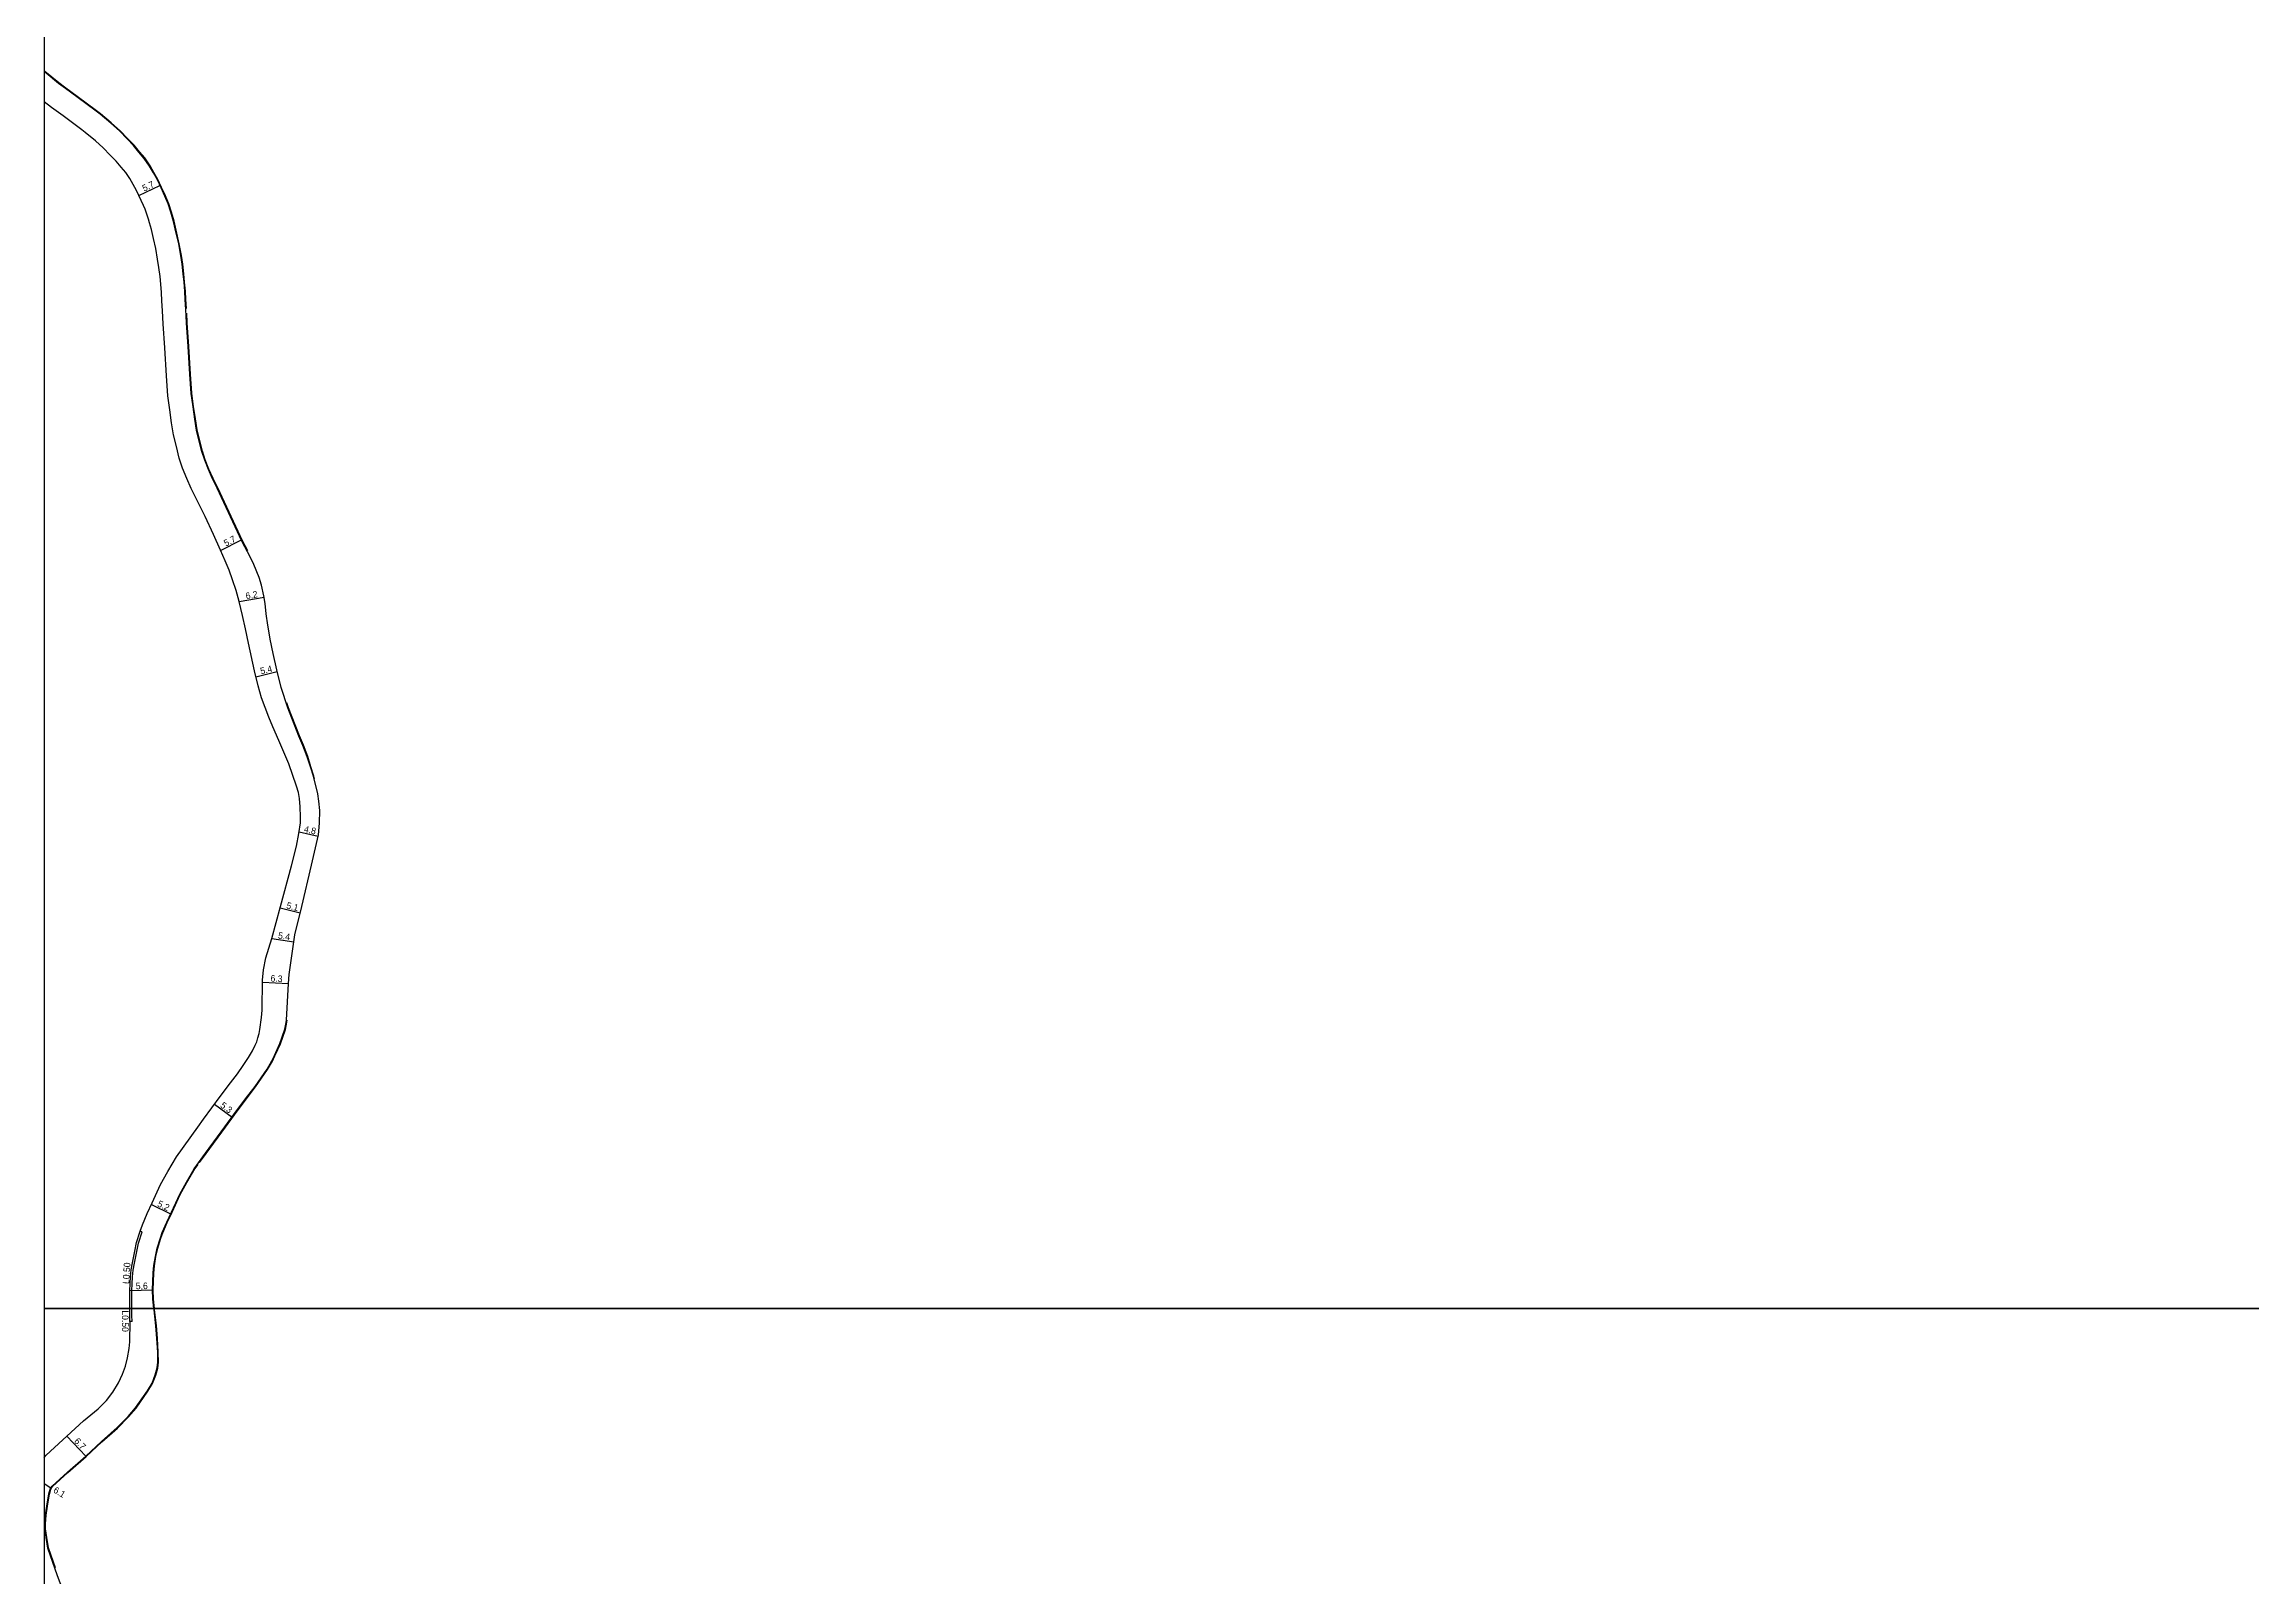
# Model space of a CAD drawing. Header units: metres. Extents: x -24000 to -20800, y -90000 to -87000.
# Drawn here: x -24000 to -23463, y -88865 to -88492 of the extents above; entities that cross this region are included whole.
import ezdxf

# ---------------------------------------------------------------- set-up
doc = ezdxf.new("R2010")
doc.units = ezdxf.units.M
doc.header["$LTSCALE"] = 2.5
for name, color, linetype in [('側溝・桝', 7, 'Continuous'), ('図郭', 7, 'Continuous'), ('幅員', 7, 'Continuous'), ('歩道・分離帯・安全施設', 7, 'Continuous'), ('道路', 7, 'Continuous')]:
    doc.layers.add(name, color=color, linetype=linetype)
doc.styles.get("Standard").update_dxf_attribs({"font": ''})
doc.styles.get('Standard').set_extended_font_data('@MS PGothic')

msp = doc.modelspace()

# ---------------------------------------------------------------- linework, layer by layer
at = {"layer": '側溝・桝'}
for points in [[(-23978.64, -88800), (-23978.68, -88795.67), (-23978.58, -88794.04), (-23978.46, -88792.3), (-23978.32, -88790.69), (-23978.03, -88788.96), (-23977.48, -88786.19), (-23977.02, -88784.12), (-23976.18, -88781.38)], [(-23976.18, -88781.38), (-23976.65, -88781.21)], [(-23978.61, -88803.19), (-23978.62, -88801.77), (-23978.64, -88800)], [(-23978.61, -88803.19), (-23979.11, -88803.19)]]:
    msp.add_lwpolyline(points, dxfattribs=at)
at = {"layer": '図郭'}
for points in [[(-24000, -88800), (-23200, -88800), (-23200, -88200), (-24000, -88200)], [(-24000, -89400), (-23200, -89400), (-23200, -88800), (-24000, -88800)]]:
    msp.add_lwpolyline(points, close=True, dxfattribs=at)
at = {"layer": '幅員'}
for points in [[(-23976.99, -88529.13), (-23971.82, -88526.73)], [(-23998.35, -88843.73), (-24000, -88842.74)]]:
    msp.add_lwpolyline(points, dxfattribs=at)
at = {"layer": '幅員', "flags": 128}
for points in [[(-23957.05, -88615.57), (-23952, -88612.96)], [(-23952.55, -88628.01), (-23946.46, -88626.91)], [(-23948.46, -88646.29), (-23943.25, -88645.04)], [(-23937.97, -88684.06), (-23933.33, -88685.11)], [(-23942.59, -88702.56), (-23937.66, -88703.75)], [(-23944.59, -88710.02), (-23939.21, -88710.83)], [(-23946.83, -88720.58), (-23940.54, -88720.97)], [(-23958.54, -88750.32), (-23954.27, -88753.45)], [(-23973.9, -88774.74), (-23969.21, -88776.99)], [(-23979.18, -88795.66), (-23973.59, -88795.52)], [(-23989.87, -88835.96), (-23994.44, -88831.06)]]:
    msp.add_lwpolyline(points, dxfattribs=at)
at = {"layer": '歩道・分離帯・安全施設'}
for points in [[(-23965.35, -88556.7), (-23965.52, -88554.44), (-23965.62, -88552.42), (-23965.81, -88550.22), (-23965.99, -88548.23), (-23966.28, -88545.89), (-23966.61, -88543.74), (-23967.1, -88540.89), (-23967.7, -88538.29), (-23968.34, -88535.43), (-23969.02, -88533.2), (-23969.66, -88531.16), (-23970.48, -88529.23), (-23971.43, -88527.22), (-23972.31, -88525.31), (-23973.27, -88523.6), (-23974.21, -88521.94), (-23975.5, -88520.03), (-23976.81, -88518.53), (-23978.11, -88516.93), (-23979.71, -88515.27), (-23981.51, -88513.39), (-23983.65, -88511.45), (-23986.3, -88509.29), (-23987.22, -88508.54), (-23991.94, -88505.05), (-23994.71, -88503.02), (-23996.39, -88501.75), (-23999.81, -88498.98)], [(-23950.44, -88615.65), (-23951.71, -88613.18), (-23957.76, -88600.31), (-23958.89, -88598.02), (-23959.89, -88595.79), (-23960.79, -88593.49), (-23961.49, -88591.41), (-23962.11, -88588.9), (-23962.74, -88586.23), (-23963.19, -88583.55), (-23963.62, -88580.55), (-23964.04, -88577.29), (-23964.39, -88572.67), (-23964.82, -88565.88), (-23965.22, -88560.13), (-23965.3, -88557.83)], [(-23934.17, -88671.11), (-23934.34, -88670.45), (-23935.07, -88668.19), (-23935.84, -88665.73), (-23936.89, -88662.95), (-23937.84, -88660.66), (-23940.55, -88653.83), (-23940.95, -88652.62)], [(-23962.18, -88764.51), (-23960.58, -88762.32), (-23956.78, -88757.14), (-23952.81, -88751.7), (-23950.28, -88748.38), (-23948.55, -88746.09), (-23947.09, -88744), (-23945.62, -88741.87), (-23944.45, -88739.83), (-23943.82, -88738.53), (-23943.15, -88737.03), (-23942.49, -88735.59), (-23941.91, -88733.99), (-23941.3, -88732.11), (-23941, -88730.84), (-23940.89, -88729.89)], [(-23973.15, -88800), (-23973.38, -88797.74), (-23973.44, -88795.52), (-23973.41, -88793.48), (-23973.3, -88791.41), (-23973.12, -88789.62), (-23972.78, -88787.4), (-23972.33, -88785.36), (-23971.58, -88782.91), (-23971.1, -88781.58), (-23970.05, -88779.08), (-23968.87, -88776.62), (-23966.88, -88772.27), (-23965.26, -88769.36), (-23963.32, -88766.08), (-23962.5, -88764.96)], [(-23997.27, -88863.17), (-23998.96, -88858.29), (-23999.38, -88855.75), (-23999.64, -88853.64), (-23999.69, -88852.44), (-23999.55, -88850.3), (-23999.2, -88848.14), (-23998.72, -88845.19), (-23998.36, -88844.02), (-23997.96, -88843.39), (-23994.24, -88839.97), (-23989.77, -88836.08), (-23985.94, -88832.51), (-23982.16, -88829.12), (-23979.47, -88826.43), (-23977.64, -88824.28), (-23974.75, -88820.18), (-23973.61, -88818.27), (-23972.81, -88816.26), (-23972.37, -88814.53), (-23972.21, -88813.13), (-23972.22, -88810.66), (-23972.43, -88807.31), (-23972.69, -88804.2), (-23973.11, -88800.36), (-23973.15, -88800)]]:
    msp.add_lwpolyline(points, dxfattribs=at)
at = {"layer": '道路'}
for points in [[(-23973.3, -88800), (-23973.53, -88797.75), (-23973.59, -88795.52), (-23973.56, -88793.47), (-23973.45, -88791.39), (-23973.27, -88789.6), (-23972.93, -88787.37), (-23972.47, -88785.32), (-23971.72, -88782.86), (-23971.24, -88781.53), (-23970.18, -88779.02), (-23969, -88776.55), (-23967.01, -88772.2), (-23965.39, -88769.28), (-23963.45, -88766), (-23960.7, -88762.23), (-23956.9, -88757.05), (-23952.93, -88751.61), (-23950.4, -88748.29), (-23948.68, -88746), (-23947.21, -88743.91), (-23945.75, -88741.79), (-23944.59, -88739.76), (-23943.96, -88738.47), (-23943.29, -88736.97), (-23942.63, -88735.54), (-23942.06, -88733.94), (-23941.44, -88732.07), (-23941.15, -88730.82), (-23941.04, -88729.85), (-23940.54, -88720.97), (-23940.4, -88718.77), (-23938.96, -88709.1), (-23937.27, -88702.18), (-23934.93, -88692.16), (-23933.25, -88684.77), (-23932.99, -88681.91), (-23932.93, -88678.86), (-23933.13, -88676.55), (-23933.42, -88674.78), (-23934.48, -88670.49), (-23935.21, -88668.23), (-23935.98, -88665.78), (-23937.03, -88663.01), (-23937.98, -88660.72), (-23940.69, -88653.88), (-23942.34, -88648.88), (-23943.35, -88644.63), (-23944.28, -88640.65), (-23945.01, -88637.14), (-23945.02, -88637.04), (-23945.6, -88633.74), (-23945.93, -88630.96), (-23946.18, -88628.43), (-23946.51, -88626.62), (-23947.14, -88624), (-23947.71, -88622.14), (-23948.99, -88618.94), (-23949.78, -88617.24), (-23951.85, -88613.25), (-23957.89, -88600.38), (-23959.03, -88598.09), (-23960.03, -88595.84), (-23960.93, -88593.54), (-23961.63, -88591.45), (-23962.26, -88588.94), (-23962.89, -88586.26), (-23963.34, -88583.57), (-23963.77, -88580.58), (-23964.19, -88577.31), (-23964.54, -88572.68), (-23964.97, -88565.89), (-23965.37, -88560.14), (-23965.48, -88556.92), (-23965.67, -88554.45), (-23965.77, -88552.43), (-23965.96, -88550.24), (-23966.14, -88548.25), (-23966.42, -88545.91), (-23966.76, -88543.77), (-23967.25, -88540.92), (-23967.85, -88538.32), (-23968.48, -88535.47), (-23969.17, -88533.24), (-23969.8, -88531.21), (-23970.62, -88529.29), (-23971.56, -88527.28), (-23972.45, -88525.38), (-23973.4, -88523.67), (-23974.34, -88522.02), (-23975.62, -88520.12), (-23976.92, -88518.63), (-23978.22, -88517.03), (-23979.82, -88515.38), (-23981.62, -88513.5), (-23983.75, -88511.57), (-23986.39, -88509.41), (-23987.31, -88508.66), (-23992.03, -88505.17), (-23994.8, -88503.15), (-23996.48, -88501.87), (-24000, -88499.02)], [(-23979.14, -88800), (-23979.18, -88795.66), (-23979.08, -88794.01), (-23978.96, -88792.26), (-23978.82, -88790.63), (-23978.52, -88788.88), (-23977.97, -88786.09), (-23977.5, -88783.99), (-23976.66, -88781.22), (-23976.09, -88779.64), (-23974.93, -88776.88), (-23973.71, -88774.35), (-23971.66, -88769.85), (-23969.9, -88766.69), (-23967.79, -88763.14), (-23962.63, -88755.9), (-23961.18, -88753.92), (-23957.17, -88748.44), (-23954.62, -88745.1), (-23952.97, -88742.89), (-23951.56, -88740.89), (-23950.24, -88738.97), (-23949.28, -88737.29), (-23948.64, -88735.96), (-23948.27, -88735.12), (-23947.96, -88734.14), (-23947.7, -88733.12), (-23947.51, -88732.15), (-23947.11, -88729.23), (-23946.95, -88727.41), (-23946.82, -88720.14), (-23946.62, -88717.57), (-23946.02, -88714.69), (-23944.59, -88710.02), (-23942.49, -88702.18), (-23939.78, -88692.31), (-23938.61, -88687.54), (-23938.02, -88684.4), (-23937.64, -88681.81), (-23937.61, -88680.38), (-23937.69, -88677.96), (-23937.83, -88675.89), (-23938.12, -88674.42), (-23938.58, -88672.89), (-23940.44, -88667.44), (-23942.88, -88661.76), (-23944.37, -88658.48), (-23945.33, -88656.15), (-23947.1, -88651.4), (-23947.9, -88648.46), (-23948.83, -88644.86), (-23950.23, -88638.09), (-23950.97, -88634.64), (-23951.71, -88631.36), (-23952.55, -88628.01), (-23953.29, -88625.28), (-23954.14, -88622.67), (-23954.96, -88620.34), (-23955.94, -88618.06), (-23957.1, -88615.47), (-23958.79, -88611.65), (-23960.81, -88607.25), (-23962.99, -88602.93), (-23964.19, -88600.51), (-23965.28, -88598.05), (-23966.29, -88595.49), (-23967.11, -88593.05), (-23967.8, -88590.28), (-23968.48, -88587.39), (-23968.98, -88584.45), (-23969.42, -88581.34), (-23969.87, -88577.89), (-23970.23, -88573.07), (-23970.66, -88566.27), (-23971.06, -88560.43), (-23971.17, -88557.24), (-23971.36, -88554.8), (-23971.46, -88552.81), (-23971.63, -88550.74), (-23971.8, -88548.85), (-23972.07, -88546.7), (-23972.39, -88544.69), (-23972.84, -88542.04), (-23973.41, -88539.59), (-23973.89, -88537.43), (-23974.35, -88535.78), (-23974.61, -88534.92), (-23974.93, -88533.91), (-23975.44, -88532.51), (-23975.82, -88531.63), (-23976.99, -88529.13), (-23977.53, -88527.97), (-23978.36, -88526.47), (-23979.18, -88525.04), (-23980.15, -88523.6), (-23981.28, -88522.3), (-23982.49, -88520.82), (-23983.93, -88519.33), (-23985.6, -88517.58), (-23987.47, -88515.89), (-23990, -88513.83), (-23990.81, -88513.16), (-23995.4, -88509.77), (-23998.21, -88507.72), (-24000, -88506.36)], [(-24000, -88836.3), (-23999.48, -88835.75), (-23990.43, -88827.33), (-23986.88, -88824.48), (-23984.81, -88822.39), (-23983.32, -88820.43), (-23981.93, -88818.12), (-23980.92, -88816.04), (-23980.22, -88814.07), (-23979.74, -88812.07), (-23979.32, -88809.74), (-23979.17, -88808.11), (-23979.14, -88806.59), (-23979.1, -88804.7), (-23979.12, -88801.78), (-23979.14, -88800)], [(-23995.02, -88869.53), (-23996.76, -88865.1), (-23999.11, -88858.33), (-23999.53, -88855.77), (-23999.79, -88853.65), (-23999.84, -88852.43), (-23999.7, -88850.28), (-23999.35, -88848.11), (-23998.86, -88845.16), (-23998.5, -88843.96), (-23998.08, -88843.29), (-23994.34, -88839.85), (-23989.87, -88835.96), (-23986.05, -88832.4), (-23982.26, -88829.01), (-23979.58, -88826.33), (-23977.76, -88824.19), (-23974.88, -88820.09), (-23973.74, -88818.2), (-23972.95, -88816.21), (-23972.51, -88814.5), (-23972.36, -88813.12), (-23972.37, -88810.67), (-23972.58, -88807.32), (-23972.84, -88804.21), (-23973.26, -88800.38), (-23973.3, -88800)]]:
    msp.add_lwpolyline(points, dxfattribs=at)

# ---------------------------------------------------------------- texts
at = {"layer": '側溝・桝'}
for rotation, p in [(86.2377, (-23979.33, -88794.11)), (270.2547, (-23981.07, -88800.49))]:
    msp.add_text('L0.50', height=1.6, rotation=rotation, dxfattribs=at).set_placement(p)
at = {"layer": '幅員'}
for s, rotation, p in [('5.7', 24.9393, (-23975.66, -88528.24)), ('5.7', 27.3616, (-23955.77, -88614.62)), ('6.2', 10.2123, (-23950.8, -88627.44)), ('5.4', 13.4541, (-23947.19, -88645.72)), ('4.8', 347.1865, (-23936.87, -88684.05)), ('5.1', 346.3637, (-23941.16, -88702.65)), ('5.4', 351.4954, (-23943.15, -88709.99)), ('6.3', 356.44, (-23944.94, -88720.44)), ('5.3', 323.8038, (-23957.29, -88750.92)), ('5.2', 334.3976, (-23972.6, -88775.09)), ('5.6', 1.4492, (-23977.67, -88795.37)), ('6.7', 312.9405, (-23992.83, -88832.42)), ('6.1', 328.9072, (-23997.93, -88844.68))]:
    msp.add_text(s, height=1.6, rotation=rotation, dxfattribs=at).set_placement(p)

doc.saveas('drawing.dxf')
